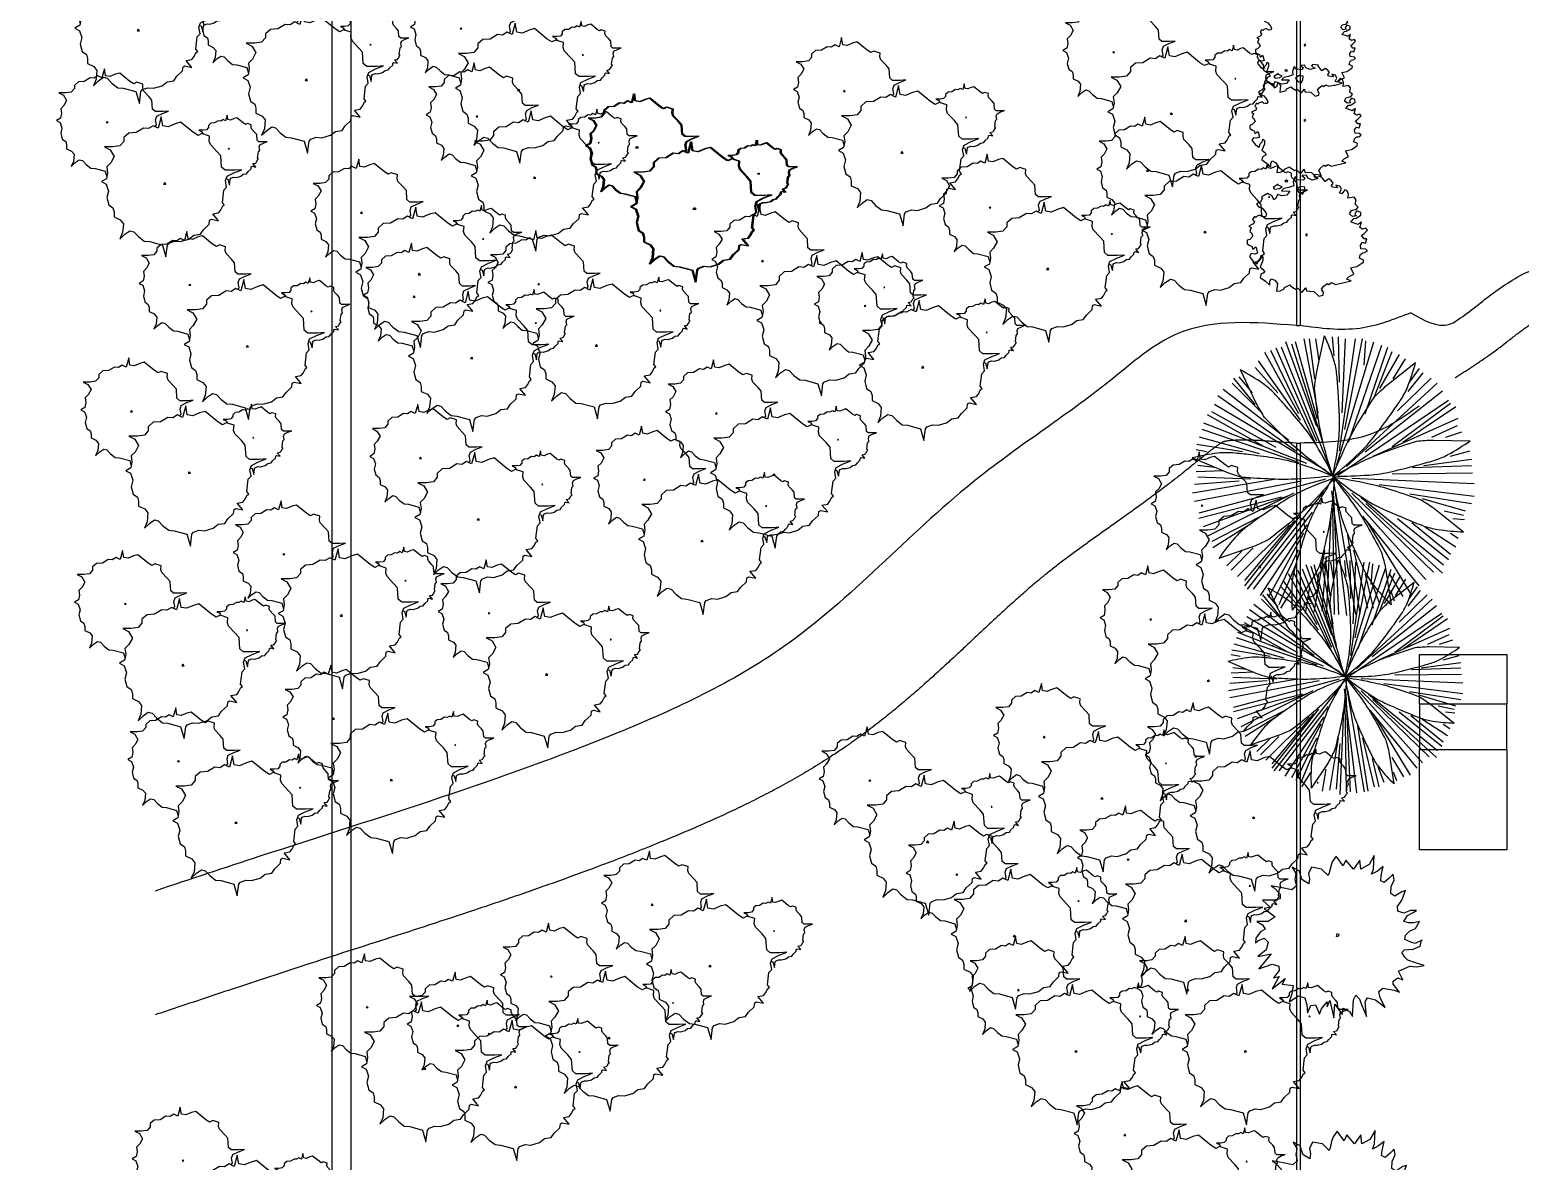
# Model space of a CAD drawing. Header units: millimetres. Extents: x -2023021 to 4454414, y -304659 to 993992.
# Drawn here: x 1977501 to 2040925, y 78064 to 126236 of the extents above; entities that cross this region are included whole.
import ezdxf

# ---------------------------------------------------------------- set-up
doc = ezdxf.new("R2010")
doc.units = ezdxf.units.MM
doc.header["$LTSCALE"] = 10
doc.header["$MEASUREMENT"] = 0
doc.layers.add('zelen', color=69, linetype='Continuous')

# ---------------------------------------------------------------- blocks, each defined once
blk = doc.blocks.new('K12-2')
at = {"linetype": 'Continuous'}
for p, q in [((2.7, 240.4), (-16, 239.4)), ((8.5, 228.4), (2.7, 240.4)), ((37.2, 242.9), (32.8, 236)), ((63.4, 239.9), (37.2, 242.9)), ((-110.2, 203.6), (-131.2, 190.2)), ((-131.2, 190.2), (-125.8, 183.5)), ((-125.8, 183.5), (-105.1, 186.5)), ((-111, 199.8), (-111, 199.8)), ((-95.4, 192.9), (-111, 199.8)), ((-105.1, 186.5), (-95.4, 192.9)), ((-88.1, 186.5), (-97.6, 176.8)), ((-67.3, 191.3), (-88.1, 186.5)), ((-75.8, 221.1), (-83.8, 215.1)), ((-83.8, 215.1), (-72.9, 214.1)), ((-72.9, 214.1), (-71.7, 220.1)), ((-47.9, 197.6), (-67.3, 191.3)), ((-44.2, 231.8), (-50.5, 213.2)), ((-50.5, 213.2), (-47.9, 197.6)), ((-39.4, 233.2), (-44.2, 231.8)), ((-36.4, 222.2), (-39.4, 233.2)), ((-7.3, 220.3), (-36.4, 222.2)), ((-21.4, 194.8), (-36.4, 183.8)), ((-36.4, 183.8), (-28.2, 170.2)), ((-3.9, 191.8), (-21.4, 194.8)), ((-16, 239.4), (-2.9, 229.8)), ((-2.9, 229.8), (-7.3, 220.3)), ((-5.4, 176.8), (-3.9, 191.8)), ((26.9, 221), (8.5, 228.4)), ((49, 227.3), (26.9, 221)), ((32.8, 236), (49, 227.3)), ((60, 238.5), (63.4, 239.9)), ((78.2, 215.1), (60, 238.5)), ((93.3, 225.4), (78.2, 215.1)), ((104.7, 218.1), (93.3, 225.4)), ((104.4, 199), (110.7, 207.7)), ((106.8, 191.8), (104.4, 199)), ((110.7, 207.7), (104.7, 218.1)), ((128.2, 190), (106.8, 191.8)), ((138, 196), (121.7, 200.8)), ((121.7, 200.8), (128.2, 190)), ((135.7, 169.7), (144, 183.5)), ((144, 183.5), (138, 196)), ((157.2, 181.4), (145.4, 165.6)), ((167.4, 177.8), (157.2, 181.4)), ((-191.6, 127.6), (-198.2, 123.6)), ((-198.2, 123.6), (-192.1, 115.1)), ((-182.4, 133.1), (-191.6, 127.6)), ((-175.4, 145), (-182.4, 133.1)), ((-167.8, 158.9), (-178.2, 152.9)), ((-178.2, 152.9), (-177.3, 149.7)), ((-177.3, 149.7), (-175.4, 145)), ((-160.5, 162.6), (-167.8, 158.9)), ((-153.5, 166), (-160.5, 162.6)), ((-147.4, 162.3), (-153.5, 166)), ((-136.5, 159.1), (-147.4, 162.3)), ((-127.8, 140.5), (-136.5, 159.1)), ((-119.9, 146.4), (-127.8, 140.5)), ((-113.7, 163.2), (-119.9, 146.4)), ((-96.1, 157.5), (-113.7, 163.2)), ((-97.6, 176.8), (-63.8, 176.4)), ((-76.3, 160), (-96.1, 157.5)), ((-63.8, 176.4), (-76.3, 160)), ((-28.2, 170.2), (-12.6, 163.9)), ((-12.6, 163.9), (-5.4, 176.8)), ((145.4, 165.6), (135.7, 169.7)), ((171.9, 163.7), (167.4, 177.8)), ((170.3, 147.4), (171.9, 163.7)), ((194.8, 151.5), (170.3, 147.4)), ((202.5, 141.9), (194.8, 151.5)), ((200.1, 122.9), (202.5, 141.9)), ((211.3, 112.1), (200.1, 122.9)), ((-206.4, 74.1), (-213.7, 61.9)), ((-213.7, 61.9), (-206.6, 54.3)), ((-200.8, 69.6), (-206.4, 74.1)), ((-195, 75.5), (-200.8, 69.6)), ((-186.7, 79.2), (-195, 75.5)), ((-192.1, 115.1), (-186.3, 111.9)), ((-181.6, 78.5), (-186.7, 79.2)), ((-186.3, 111.9), (-175.4, 106.9)), ((-176.1, 74.4), (-181.6, 78.5)), ((-169, 72.7), (-176.1, 74.4)), ((-175.4, 106.9), (-161.2, 90.2)), ((-162.2, 73), (-169, 72.7)), ((-157.4, 80.3), (-162.2, 73)), ((-161.2, 90.2), (-157.4, 80.3)), ((176.5, 84.7), (184.3, 97.8)), ((188.7, 74.2), (176.5, 84.7)), ((181.9, 50.9), (194.6, 65.4)), ((184.3, 97.8), (204.7, 103.2)), ((204.5, 76.7), (188.7, 74.2)), ((194.6, 65.4), (203.8, 66.6)), ((200.9, 89.6), (198.2, 82.4)), ((198.2, 82.4), (204.5, 76.7)), ((206.5, 96.9), (200.9, 89.6)), ((203.8, 66.6), (222.9, 79)), ((204.7, 103.2), (211.3, 112.1)), ((222, 90), (206.5, 96.9)), ((222.9, 79), (222, 90)), ((-220, 39.8), (-228.5, 34.3)), ((-228.5, 34.3), (-219.3, 29.9)), ((-219.3, 29.9), (-225.6, 12.9)), ((-225.6, 12.9), (-218.6, 7.6)), ((-210.1, 44.4), (-220, 39.8)), ((-218.6, 7.6), (-213, -5.8)), ((-206.6, 54.3), (-210.1, 44.4)), ((6.3, 3.5), (0, 0)), ((0, 0), (2, -5.3)), ((5.1, -2.8), (8, 1.4)), ((183.9, 51.6), (181.9, 50.9)), ((204, 44.2), (183.9, 51.6)), ((210.8, 41.9), (204, 44.2)), ((224.6, 50.9), (210.8, 41.9)), ((218.3, 29.3), (224.6, 50.9)), ((229, 22.6), (218.3, 29.3)), ((225.2, -3), (235.1, 5.3)), ((242.8, 27), (229, 22.6)), ((235.1, 5.3), (248.9, 19.4)), ((248.9, 19.4), (242.8, 27)), ((-236.1, -22.1), (-236.3, -35.7)), ((-236.3, -35.7), (-224.6, -42.8)), ((-225.4, -18.7), (-236.1, -22.1)), ((-213, -5.8), (-225.4, -18.7)), ((-224.6, -42.8), (-216.4, -45.4)), ((-216.4, -45.4), (-213.2, -58.2)), ((-213.2, -58.2), (-201.3, -48.3)), ((-201.3, -48.3), (-199.7, -51.6)), ((-199.7, -51.6), (-193.8, -74.2)), ((2, -5.3), (5.1, -2.8)), ((220.7, -41.4), (229, -30.1)), ((222.5, -56), (220.7, -41.4)), ((242.9, -58), (222.5, -56)), ((235.1, -15.6), (225.2, -3)), ((229, -30.1), (240.7, -33.2)), ((247, -15.6), (235.1, -15.6)), ((240.7, -33.2), (247, -15.6)), ((248.7, -64.5), (242.9, -58)), ((-220.3, -75.8), (-226.3, -87.3)), ((-226.3, -87.3), (-211, -107.5)), ((-204.7, -78.3), (-220.3, -75.8)), ((-211, -107.5), (-195.5, -117.2)), ((-193.8, -74.2), (-204.7, -78.3)), ((-195.5, -117.2), (-190.7, -102)), ((-190.7, -102), (-182.1, -94.6)), ((-172.2, -103.4), (-183.1, -130.3)), ((-182.1, -94.6), (-179.7, -82.4)), ((-179.7, -82.4), (-172.2, -88.4)), ((-172.2, -88.4), (-172.2, -103.4)), ((206.7, -128), (225.9, -114.4)), ((217.3, -94.4), (220, -81.1)), ((233.4, -101.5), (217.3, -94.4)), ((220, -81.1), (228.8, -72.8)), ((225.9, -114.4), (232.4, -110.3)), ((228.8, -72.8), (237.1, -71.8)), ((232.4, -110.3), (233.4, -101.5)), ((237.1, -71.8), (248.7, -64.5)), ((-183.1, -130.3), (-170.9, -139.7)), ((-181.2, -159.5), (-182.9, -172.4)), ((-182.9, -172.4), (-162.4, -187.2)), ((-164.2, -150.3), (-181.2, -159.5)), ((-170.9, -139.7), (-164.2, -150.3)), ((-144.7, -186.7), (-138.7, -177)), ((-138.7, -177), (-124.3, -183.3)), ((165.1, -178.2), (175.1, -167.4)), ((183.1, -184.9), (165.1, -178.2)), ((175.1, -167.4), (194.5, -158)), ((181.4, -133.6), (206.7, -128)), ((194.5, -158), (181.4, -133.6)), ((-162.4, -187.2), (-144.5, -203.3)), ((-144.5, -203.3), (-144.7, -186.7)), ((-124.3, -183.3), (-113.9, -196.4)), ((-113.9, -196.4), (-118.2, -227.7)), ((-118.2, -227.7), (-103.4, -225.6)), ((-103.4, -225.6), (-87.6, -219.7)), ((-87.6, -219.7), (-85, -212.5)), ((-85, -212.5), (-63.4, -202.2)), ((-63.4, -202.2), (-60, -206.3)), ((-60, -206.3), (-40.6, -219.2)), ((-40.6, -219.2), (-32.1, -215.5)), ((-32.1, -215.5), (-15, -233)), ((-15, -233), (0.7, -213.7)), ((0.7, -213.7), (3.4, -226.1)), ((3.4, -226.1), (32.3, -227.9)), ((32.3, -227.9), (53.2, -247.3)), ((64.3, -218.5), (72.9, -207.5)), ((72.2, -232.3), (64.3, -218.5)), ((70.2, -243.2), (72.2, -232.3)), ((72.9, -207.5), (86.9, -196)), ((86.9, -196), (93.8, -199.9)), ((93.8, -199.9), (104, -192)), ((104, -192), (119.8, -199.8)), ((119.8, -199.8), (143.5, -194.3)), ((143.5, -194.3), (149.6, -193.4)), ((149.6, -193.4), (183.1, -184.9)), ((53.2, -247.3), (70.2, -243.2))]:
    blk.add_line(p, q, dxfattribs=at)
blk = doc.blocks.new('*U16')
for points in [[(0, 1540.256), (-77.4954, 1428.4452), (-106.5784, 1341.501), (-135.636, 1217.295), (-155.0162, 1167.6126), (-280.9748, 1291.8186), (-474.7514, 1329.0804), (-532.892, 1204.8744), (-513.5118, 1105.5096), (-523.1892, 1006.1194), (-658.8506, 1093.089), (-707.2884, 1254.5568), (-842.9244, 1329.0804), (-775.1064, 1204.8744), (-794.4866, 1093.089), (-765.429, 968.8576), (-852.6272, 894.334), (-1036.701, 931.5958), (-1249.8832, 968.8576), (-1191.7426, 931.5958), (-1075.4614, 807.3898), (-1075.4614, 720.4456), (-1182.0398, 695.6044), (-1414.5768, 695.6044), (-1269.238, 558.9524), (-1385.5192, 534.1112), (-1172.3624, 372.6434), (-1307.9984, 285.6992), (-1521.1552, 285.6992), (-1414.5768, 223.5962), (-1366.139, 136.652), (-1453.3372, 86.9442), (-1540.5354, -37.2618), (-1550.2382, -124.206), (-1501.775, -86.9442), (-1385.5192, -37.2618), (-1307.9984, -111.7854), (-1346.7588, -260.8326), (-1501.775, -385.064), (-1249.8832, -335.3816), (-1482.3948, -621.0554), (-1230.503, -534.1112), (-1104.5444, -571.373), (-1094.8416, -658.3172), (-1201.42, -794.9692), (-1094.8416, -770.128), (-1230.503, -1006.1194), (-978.5858, -807.3898), (-1036.701, -919.1752), (-823.5442, -944.0164), (-852.6272, -1105.4842), (-901.065, -1254.5568), (-726.6686, -1142.746), (-600.71, -1180.0078), (-561.9496, -1316.6598), (-552.2722, -1465.707), (-484.4542, -1329.0804), (-397.2306, -1316.6598), (-319.7352, -1490.5482), (-280.9748, -1391.1834), (-174.3964, -1254.5568), (-174.3964, -1353.9216), (-125.9586, -1229.7156), (-48.4378, -1565.0718), (-29.0576, -1304.2392), (116.2812, -1502.9688), (135.6614, -1378.7628), (251.9172, -1440.8658), (310.0578, -1540.2306), (329.438, -1217.295), (377.8758, -1130.3254), (445.6938, -1204.8744), (494.157, -1341.501), (581.3552, -1540.2306), (552.2722, -1254.5568), (600.71, -1180.0078), (755.7516, -1217.295), (891.3876, -1329.0804), (939.8254, -1366.3422), (842.9498, -1180.0078), (813.8668, -1055.8018), (891.3876, -993.6988), (1114.2472, -1030.9606), (1211.1228, -1068.2224), (1094.867, -919.1752), (1094.867, -857.0722), (1182.0652, -794.9692), (1278.9408, -832.231), (1191.7426, -670.7378), (1414.6022, -571.373), (1540.5608, -583.7936), (1685.8996, -558.9524), (1521.1806, -509.27), (1375.8418, -459.5876), (1317.7012, -397.4846), (1259.5606, -310.515), (1308.0238, -260.8326), (1472.7174, -248.412), (1608.3788, -186.309), (1637.4364, -74.5236)], [(1647.1392, -74.5236), (1511.4778, -136.6266), (1433.9824, -111.7854), (1317.7012, -62.103), (1327.404, 24.8412), (1404.8994, 99.3648), (1521.1806, 149.0726), (1598.676, 285.6992), (1482.4202, 260.858), (1385.5192, 260.858), (1298.321, 285.6992), (1366.139, 397.4846), (1472.7174, 459.5876), (1540.5608, 496.8494), (1424.2796, 496.8494), (1298.321, 447.167), (1182.0652, 484.4288), (1172.3624, 571.3984), (1259.5606, 695.6044), (1327.404, 881.9134), (1259.5606, 857.0722), (1123.9246, 770.128), (1046.4038, 819.8104), (1056.1066, 956.437), (1114.2472, 1080.6684), (1094.867, 1192.4538), (1017.3462, 1117.9302), (920.4452, 1030.9606), (852.6272, 1068.2478), (862.33, 1167.6126), (901.0904, 1341.501), (794.512, 1254.5568), (678.2308, 1192.4538), (716.9912, 1291.8186), (726.6686, 1552.6766), (629.793, 1378.7628), (474.7768, 1291.8186), (455.3966, 1465.7324), (329.438, 1291.8186), (184.0992, 1465.7324), (135.6614, 1353.9216), (0, 1540.256)]]:
    blk.add_lwpolyline(points)
blk.add_lwpolyline([(9.7028, 49.6824), (0, 0), (48.4378, 12.4206), (58.1406, 37.2618)], close=True)
blk = doc.blocks.new('Clump of Trees or Bushes - plan')
for points in [[(-10.993, 56.487), (-9.228, 58.426), (-10.144, 63.512), (-8.923, 67.033), (-3.43, 69.772), (2.673, 72.119), (-2.82, 71.728), (-10.449, 71.728), (-13.195, 74.075), (-13.806, 83.073), (-16.857, 86.594), (-22.045, 92.071), (-22.961, 94.81), (-22.656, 98.722), (-28.759, 100.678), (-31.811, 99.113), (-35.472, 101.461), (-45.543, 109.676), (-49.815, 108.503), (-55.308, 106.155), (-59.58, 106.938), (-60.801, 113.98), (-63.242, 104.982), (-67.209, 106.938), (-70.872, 104.59), (-74.839, 104.982), (-80.637, 101.461), (-86.435, 101.069), (-90.402, 97.548), (-90.402, 94.419), (-93.454, 90.898), (-98.947, 90.115), (-105.66, 90.115), (-101.083, 87.768), (-98.031, 82.682), (-100.778, 77.596), (-103.829, 74.466), (-103.219, 69.772), (-104.134, 65.077), (-108.102, 62.73), (-104.439, 60.774), (-102.609, 55.297), (-103.829, 50.211), (-102.303, 44.342), (-98.947, 41.995), (-98.031, 38.865), (-98.031, 34.953), (-93.148, 32.606), (-90.707, 29.476), (-91.317, 22.434), (-93.454, 17.348), (-89.487, 21.26), (-85.519, 23.999), (-82.468, 23.216), (-78.806, 19.304), (-74.228, 15.783), (-69.956, 15.392), (-59.886, 12.653), (-58.254, 7.074)], [(59.448, 5.262), (60.936, 4.858), (62.652, -1.011), (63.415, 4.858), (64.178, 5.836), (66.848, 6.814), (69.709, 6.569), (73.905, 7.792), (76.385, 9.748), (79.627, 10.237), (81.153, 12.438), (84.014, 15.127), (84.205, 17.084), (85.158, 17.573), (88.591, 16.839), (85.73, 20.262), (88.591, 20.751), (89.545, 21.974), (90.689, 24.174), (91.452, 24.663), (90.499, 25.886), (91.261, 31.999), (92.596, 33.466), (92.024, 36.645), (92.787, 38.845), (96.22, 40.557), (100.035, 42.024), (96.602, 41.779), (91.834, 41.779), (90.117, 43.246), (89.736, 48.871), (87.828, 51.071), (84.586, 54.494), (84.014, 56.206), (84.205, 58.651), (80.39, 59.873), (78.483, 58.895), (76.194, 60.362), (69.9, 65.497), (67.23, 64.764), (63.797, 63.297), (61.126, 63.786), (60.364, 68.187), (58.838, 62.563), (56.358, 63.786), (54.07, 62.319), (51.59, 62.563), (47.966, 60.362), (44.343, 60.118), (41.863, 57.917), (41.863, 55.961), (39.956, 53.761), (36.523, 53.272), (32.327, 53.272), (35.187, 51.805), (36.641, 49.381)]]:
    blk.add_lwpolyline(points)
for points in [[(-4.577, 66.508), (-7.629, 55.261), (-12.588, 57.706), (-17.166, 54.772), (-22.125, 55.261), (-29.372, 50.86), (-36.62, 50.371), (-41.579, 45.969), (-41.579, 42.057), (-45.393, 37.656), (-52.259, 36.678), (-60.651, 36.678), (-54.93, 33.743), (-51.115, 27.386), (-54.548, 21.029), (-58.363, 17.116), (-57.6, 11.248), (-58.744, 5.38), (-63.703, 2.446), (-59.126, 0), (-56.837, -6.846), (-58.363, -13.203), (-56.455, -20.539), (-52.259, -23.473), (-51.115, -27.385), (-51.115, -32.275), (-45.012, -35.21), (-41.96, -39.122), (-42.723, -47.924), (-45.393, -54.282), (-40.434, -49.391), (-35.475, -45.968), (-31.661, -46.946), (-27.083, -51.837), (-21.362, -56.238), (-16.021, -56.727), (-3.433, -60.15), (0, -71.887), (1.526, -60.15), (3.052, -58.194), (8.392, -56.238), (14.114, -56.727), (22.506, -54.282), (27.465, -50.369), (33.949, -49.391), (37.001, -44.99), (42.723, -39.611), (43.104, -35.699), (45.012, -34.721), (51.878, -36.188), (46.156, -29.341), (51.878, -28.363), (53.785, -25.918), (56.074, -21.517), (57.6, -20.539), (55.692, -18.094), (57.218, -5.868), (59.888, -2.934), (58.744, 3.424), (60.27, 7.825), (67.136, 11.248), (74.765, 14.182), (67.899, 13.693), (58.363, 13.693), (54.93, 16.627), (54.167, 27.875), (50.352, 32.276), (43.867, 39.123), (42.723, 42.546), (43.104, 47.436), (35.475, 49.882), (31.661, 47.925), (27.083, 50.86), (14.495, 61.129), (9.155, 59.662), (2.289, 56.728), (-3.052, 57.706)], [(-58.055, 61.947), (-58.97, 60.774), (-57.139, 60.774)], [(62.08, 35.667), (61.508, 34.933), (62.652, 34.933)], [(-1.144, 1.468), (-2.289, 0), (0, 0)]]:
    blk.add_lwpolyline(points, close=True)
blk = doc.blocks.new('T12')
for p, q in [((-0.149, 0.431), (-0.409, 1.143)), ((-0.143, 0.493), (-0.328, 1.143)), ((-0.135, 0.546), (-0.253, 1.17)), ((-0.164, 0.831), (-0.209, 1.17)), ((-0.127, 0.983), (-0.157, 1.17)), ((-0.002, 1.026), (-0.016, 1.187)), ((0.021, 0.11), (0.332, 1.143)), ((0.044, 0.804), (0.036, 1.187)), ((0.044, 0.225), (0.177, 1.17)), ((0.066, 0.546), (0.095, 1.17)), ((0.088, 0.404), (0.236, 1.17)), ((0.251, 0.946), (0.266, 1.152)), ((-0.298, 0.537), (-0.587, 1.053)), ((-0.143, 0.252), (-0.535, 1.071)), ((-0.149, 0.306), (-0.491, 1.09)), ((-0.023, 0.047), (-0.446, 1.098)), ((-0.097, 0.297), (-0.357, 1.125)), ((0.118, 0.297), (0.399, 1.116)), ((0.259, 0.537), (0.452, 1.098)), ((0.332, 0.67), (0.488, 1.063)), ((0.384, 0.751), (0.548, 1.036)), ((-0.476, 0.715), (-0.668, 0.929)), ((-0.284, 0.483), (-0.639, 0.983)), ((0.496, 0.831), (0.6, 1)), ((0.622, 0.724), (0.748, 0.884)), ((0.629, 0.795), (0.718, 0.92)), ((-0.602, 0.537), (-0.861, 0.795)), ((-0.668, 0.617), (-0.847, 0.839)), ((-0.691, 0.715), (-0.802, 0.849)), ((0.102, 0.092), (0.867, 0.795)), ((0.533, 0.563), (0.815, 0.839)), ((-0.328, 0.225), (-0.981, 0.689)), ((-0.387, 0.314), (-0.936, 0.742)), ((0.029, 0.02), (0.963, 0.653)), ((0.259, 0.217), (0.911, 0.732)), ((-0.595, 0.261), (-1.07, 0.528)), ((-0.491, 0.252), (-1.033, 0.555)), ((-0.068, 0.056), (-1.01, 0.617)), ((0.488, 0.261), (0.978, 0.626)), ((0.577, 0.297), (1.023, 0.6)), ((-0.298, 0.127), (-1.114, 0.404)), ((-0.232, 0.119), (-1.099, 0.458)), ((0.326, 0.181), (1.045, 0.501)), ((0.822, 0.341), (1.037, 0.439)), ((0.941, 0.341), (1.075, 0.386)), ((-0.773, 0.217), (-1.159, 0.279)), ((-0.632, 0.199), (-1.136, 0.341)), ((-1.077, 0.217), (-1.166, 0.234)), ((0.755, 0.1), (1.156, 0.154)), ((0.978, 0.181), (1.141, 0.225)), ((-0.936, 0.056), (-1.166, 0.047)), ((-1.01, 0.083), (-1.151, 0.1)), ((-0.706, -0.015), (-1.151, 0.003)), ((0.488, 0.03), (1.164, 0.038)), ((0.659, 0.083), (1.156, 0.1)), ((-0.491, -0.015), (-1.195, -0.131)), ((-0.276, -0.032), (-1.18, -0.202)), ((-0.802, -0.032), (-1.18, -0.059)), ((-0.075, -0.015), (-1.143, -0.3)), ((-0.091, -0.122), (-0.736, -0.941)), ((-0.023, -0.112), (0.102, -1.164)), ((0.036, -0.042), (0.77, -0.861)), ((0.147, -0.007), (1.178, -0.05)), ((0.377, -0.059), (1.178, -0.157)), ((-0.446, -0.166), (-1.143, -0.345)), ((-0.394, -0.157), (-1.106, -0.415)), ((-0.342, -0.131), (-1.07, -0.495)), ((-0.008, -0.157), (0.036, -1.155)), ((0.006, -0.131), (0.177, -1.155)), ((0.147, -0.131), (0.837, -0.798)), ((0.222, -0.166), (0.919, -0.736)), ((0.266, -0.219), (0.911, -0.808)), ((0.637, -0.139), (1.156, -0.219)), ((0.741, -0.176), (1.104, -0.282)), ((-0.639, -0.336), (-1.033, -0.54)), ((-0.284, -0.318), (-0.757, -0.915)), ((-0.335, -0.363), (-0.757, -0.87)), ((-0.187, -0.291), (-0.684, -0.941)), ((-0.031, -0.326), (-0.068, -1.182)), ((-0.016, -0.256), (-0.002, -1.155)), ((0.236, -0.326), (0.711, -0.915)), ((0.274, -0.371), (0.644, -0.985)), ((0.533, -0.345), (0.963, -0.692)), ((0.926, -0.282), (1.089, -0.318)), ((1, -0.345), (1.097, -0.353)), ((-0.699, -0.388), (-1.025, -0.594)), ((-0.379, -0.398), (-0.817, -0.834)), ((-0.232, -0.398), (-0.624, -0.995)), ((-0.261, -0.47), (-0.558, -1.012)), ((0.11, -0.487), (0.214, -1.146)), ((0.652, -0.38), (0.978, -0.647)), ((0.763, -0.415), (1.023, -0.585)), ((0.978, -0.47), (1.045, -0.513)), ((-0.78, -0.62), (-0.906, -0.746)), ((-0.684, -0.594), (-0.869, -0.781)), ((-0.305, -0.612), (-0.513, -1.039)), ((-0.083, -0.612), (-0.172, -1.137)), ((0.162, -0.612), (0.28, -1.102)), ((-0.32, -0.719), (-0.469, -1.075)), ((-0.068, -0.665), (-0.105, -1.127)), ((0.259, -0.816), (0.326, -1.102)), ((0.459, -0.808), (0.577, -1.003)), ((-0.365, -0.958), (-0.454, -1.102)), ((-0.209, -0.923), (-0.246, -1.146)), ((0.318, -0.896), (0.377, -1.057)), ((0.473, -0.95), (0.504, -1.039))]:
    blk.add_line(p, q)
for points in [[(-0.014, 0.011, -0.018232), (-0.094, 0.29, -0.024654), (-0.135, 0.501, -0.00785), (-0.167, 0.754, -0.014321), (-0.149, 0.893), (-0.083, 1.195)], [(-0.014, 0.011, 0.025596), (0.035, 0.302, 0.037835), (0.044, 0.501, 0.00676), (0.033, 0.716, 0.00961), (0.021, 0.866, 0.051445), (-0.004, 0.99, 0.029602), (-0.083, 1.195)], [(-0.013, 0.012, 0.025596), (-0.151, 0.272, 0.037835), (-0.266, 0.435, 0.00676), (-0.406, 0.599, 0.00961), (-0.508, 0.71, 0.051445), (-0.603, 0.793, 0.029602), (-0.791, 0.907)], [(-0.013, 0.012, -0.018232), (-0.246, 0.184, -0.024654), (-0.408, 0.326, -0.00785), (-0.588, 0.506, -0.014321), (-0.659, 0.628), (-0.791, 0.907)], [(-0.014, 0.011, 0.025596), (0.209, 0.204, 0.037835), (0.342, 0.353, 0.00676), (0.47, 0.525, 0.00961), (0.556, 0.649, 0.051445), (0.616, 0.761, 0.029602), (0.685, 0.969)], [(-0.014, 0.011, -0.018232), (0.102, 0.277, -0.024654), (0.204, 0.466, -0.00785), (0.34, 0.682, -0.014321), (0.442, 0.778), (0.685, 0.969)], [(-0.005, 0.013, -0.018232), (0.254, 0.145, -0.024654), (0.452, 0.226, -0.00785), (0.694, 0.307, -0.014321), (0.835, 0.316), (1.144, 0.309)], [(-0.005, 0.013, 0.025596), (0.29, 0.021, 0.037835), (0.487, 0.051, 0.00676), (0.695, 0.103, 0.00961), (0.841, 0.144, 0.051445), (0.958, 0.193, 0.029602), (1.144, 0.309)], [(-0.021, 0.014, 0.025596), (-0.298, 0.116, 0.037835), (-0.492, 0.161, 0.00676), (-0.705, 0.191, 0.00961), (-0.855, 0.207, 0.051445), (-0.982, 0.205, 0.029602), (-1.198, 0.166)], [(-0.021, 0.014, -0.018232), (-0.31, -0.013, -0.024654), (-0.525, -0.014, -0.00785), (-0.78, 0.001, -0.014321), (-0.913, 0.044), (-1.198, 0.166)], [(0, 0.013, 0.025596), (-0.149, -0.241, 0.037835), (-0.228, -0.424, 0.00676), (-0.294, -0.628, 0.00961), (-0.336, -0.774, 0.051445), (-0.357, -0.899, 0.029602), (-0.356, -1.118)], [(0, 0.013, -0.018232), (-0.025, -0.276, -0.024654), (-0.061, -0.487, -0.00785), (-0.121, -0.736, -0.014321), (-0.187, -0.86), (-0.356, -1.118)], [(-0.014, 0.005, 0.025596), (0.045, -0.283, 0.037835), (0.11, -0.472, 0.00676), (0.198, -0.668, 0.00961), (0.264, -0.804, 0.051445), (0.332, -0.911, 0.029602), (0.48, -1.073)], [(-0.014, 0.005, -0.018232), (0.161, -0.226, -0.024654), (0.276, -0.407, -0.00785), (0.398, -0.632, -0.014321), (0.432, -0.768), (0.48, -1.073)], [(-0.003, 0.002, 0.025596), (0.236, -0.17, 0.037835), (0.411, -0.266, 0.00676), (0.609, -0.351, 0.00961), (0.749, -0.407, 0.051445), (0.872, -0.438, 0.029602), (1.09, -0.458)], [(-0.003, 0.002, -0.018232), (0.283, -0.05, -0.024654), (0.49, -0.106, -0.00785), (0.731, -0.188, -0.014321), (0.849, -0.266), (1.09, -0.458)], [(0, -0.005, 0.025596), (-0.273, -0.115, 0.037835), (-0.447, -0.212, 0.00676), (-0.625, -0.333, 0.00961), (-0.747, -0.423, 0.051445), (-0.839, -0.509, 0.029602), (-0.973, -0.683)], [(0, -0.005, -0.018232), (-0.196, -0.219, -0.024654), (-0.354, -0.364, -0.00785), (-0.553, -0.524, -0.014321), (-0.681, -0.582), (-0.973, -0.683)]]:
    blk.add_lwpolyline(points, format="xyb")

msp = doc.modelspace()

# ---------------------------------------------------------------- linework, layer by layer
at = {"transparency": 33554687}
for p, q in [((1990353, 154167), (1990353, 28816)), ((1991160, 154146), (1991153, 29816)), ((2031409, 141377), (2031409, 113641)), ((2031559, 141377), (2031559, 113641)), ((2031409, 113641), (2031559, 113641)), ((2031409, 108641), (2031409, 32786)), ((2031409, 108641), (2031559, 108641)), ((2031559, 108641), (2031559, 32786))]:
    msp.add_line(p, q, dxfattribs=at)
for points in [[(2036646, 99644), (2040360, 99644), (2040360, 97529), (2036646, 97529)], [(2040360, 97529), (2036646, 97529), (2036646, 95595), (2040360, 95595)], [(2036646, 95595), (2040360, 95595), (2040360, 91327), (2036646, 91327)]]:
    msp.add_lwpolyline(points, close=True, dxfattribs=at)
for points, knots in [([(2036277, 114188), (2037532, 113411), (2038457, 113966), (2039785, 115078), (2041718, 116327), (2044158, 116647), (2046761, 117484), (2049303, 118420), (2052184, 118084), (2054999, 118535), (2057728, 118027), (2060251, 116857), (2062982, 117075), (2066055, 117313), (2069178, 116819), (2071753, 117681), (2075270, 117028), (2074022, 120209), (2073801, 122768), (2073684, 125968), (2073870, 129883), (2074801, 133805), (2075266, 137715), (2076453, 139957), (2076197, 141240), (2076255, 141377), (2076255, 141377)], [6339.133675, 6339.133675, 6339.133675, 6339.133675, 7693.427577, 9568.774738, 11541.086033, 14490.157811, 16794.955878, 19790.539321, 22448.040326, 25344.249363, 28280.452742, 30628.372689, 33559.700878, 36258.830159, 40000.422593, 42533.779505, 45039.047398, 47503.317697, 49714.512433, 53492.976135, 56803.374956, 61518.525528, 65548.978082, 68497.749288, 69007.82427, 69007.82427, 69007.82427, 69007.82427, 69007.82427]), ([(2038151, 111415), (2038159, 111420), (2038166, 111425), (2038220, 111463), (2038267, 111495), (2038366, 111561), (2038417, 111594), (2038523, 111663), (2038577, 111698), (2038689, 111771), (2038747, 111808), (2038866, 111884), (2038926, 111923), (2039051, 112003), (2039114, 112045), (2039244, 112131), (2039310, 112175), (2039391, 112230), (2039405, 112240), (2039422, 112252), (2039426, 112254), (2039432, 112259), (2039436, 112261), (2039446, 112269), (2039453, 112273), (2039474, 112288), (2039488, 112297), (2039529, 112326), (2039556, 112345), (2039636, 112403), (2039689, 112441), (2039818, 112536), (2039893, 112592), (2040040, 112703), (2040112, 112758), (2040252, 112866), (2040320, 112920), (2040455, 113024), (2040520, 113075), (2040649, 113174), (2040712, 113223), (2040836, 113317), (2040897, 113363), (2040963, 113413), (2040970, 113418), (2040984, 113428), (2040991, 113433), (2041012, 113448), (2041026, 113458), (2041067, 113489), (2041095, 113508), (2041177, 113567), (2041231, 113605), (2041338, 113679), (2041391, 113715), (2041497, 113784), (2041549, 113817), (2041652, 113881), (2041703, 113911), (2041804, 113970), (2041854, 113998), (2041952, 114050), (2042000, 114075), (2042096, 114122), (2042143, 114144), (2042203, 114170), (2042218, 114177), (2042237, 114185), (2042243, 114187), (2042252, 114191), (2042255, 114193), (2042262, 114195), (2042265, 114197), (2042275, 114201), (2042282, 114204), (2042303, 114212), (2042317, 114218), (2042359, 114234), (2042388, 114245), (2042464, 114273), (2042513, 114290), (2042615, 114323), (2042667, 114339), (2042775, 114371), (2042831, 114387), (2042946, 114418), (2043005, 114433), (2043126, 114463), (2043189, 114478), (2043317, 114507), (2043382, 114521), (2043516, 114550), (2043585, 114565), (2043725, 114594), (2043796, 114609), (2043942, 114639), (2044016, 114654), (2044167, 114685), (2044244, 114701), (2044400, 114734), (2044479, 114751), (2044586, 114775), (2044612, 114781), (2044690, 114798), (2044743, 114810), (2044836, 114832), (2044876, 114842), (2044956, 114861), (2044996, 114871), (2045115, 114901), (2045194, 114921), (2045433, 114984), (2045591, 115028), (2045904, 115119), (2046059, 115166), (2046364, 115262), (2046515, 115310), (2046814, 115408), (2046961, 115458), (2047124, 115514), (2047141, 115519), (2047168, 115529), (2047179, 115532), (2047198, 115539), (2047207, 115542), (2047224, 115548), (2047233, 115551), (2047259, 115560), (2047276, 115565), (2047328, 115583), (2047362, 115595), (2047464, 115630), (2047532, 115653), (2047692, 115709), (2047784, 115740), (2047965, 115801), (2048054, 115831), (2048229, 115888), (2048315, 115915), (2048484, 115967), (2048566, 115992), (2048728, 116037), (2048807, 116059), (2048962, 116098), (2049038, 116116), (2049186, 116149), (2049258, 116163), (2049387, 116186), (2049444, 116196), (2049512, 116205), (2049525, 116207), (2049562, 116212), (2049586, 116215), (2049618, 116219), (2049625, 116219), (2049636, 116221), (2049640, 116221), (2049647, 116222), (2049650, 116222), (2049656, 116223), (2049659, 116223), (2049668, 116224), (2049675, 116224), (2049693, 116226), (2049706, 116227), (2049744, 116231), (2049769, 116233), (2049846, 116238), (2049898, 116241), (2050006, 116245), (2050062, 116247), (2050176, 116249), (2050236, 116249), (2050357, 116249), (2050419, 116248), (2050548, 116245), (2050613, 116244), (2050748, 116240), (2050817, 116238), (2050958, 116233), (2051031, 116230), (2051178, 116225), (2051253, 116223), (2051407, 116218), (2051486, 116216), (2051646, 116212), (2051727, 116211), (2051894, 116210), (2051978, 116209), (2052083, 116210), (2052101, 116211), (2052125, 116211), (2052130, 116211), (2052141, 116211), (2052147, 116211), (2052163, 116212), (2052174, 116212), (2052207, 116212), (2052228, 116213), (2052293, 116215), (2052336, 116216), (2052465, 116220), (2052549, 116224), (2052715, 116232), (2052796, 116237), (2052957, 116247), (2053036, 116253), (2053192, 116264), (2053269, 116270), (2053420, 116282), (2053494, 116288), (2053641, 116300), (2053713, 116306), (2053854, 116317), (2053923, 116322), (2054060, 116333), (2054127, 116337), (2054258, 116346), (2054323, 116350), (2054450, 116357), (2054512, 116359), (2054633, 116364), (2054693, 116366), (2054810, 116368), (2054867, 116368), (2054934, 116368), (2054944, 116367), (2054960, 116367), (2054966, 116367), (2054978, 116367), (2054984, 116367), (2055003, 116367), (2055015, 116366), (2055051, 116366), (2055076, 116365), (2055149, 116362), (2055198, 116360), (2055346, 116352), (2055445, 116344), (2055643, 116325), (2055743, 116313), (2055980, 116279), (2056118, 116255), (2056394, 116200), (2056532, 116168), (2056809, 116097), (2056946, 116058), (2057106, 116008), (2057129, 116001), (2057163, 115990), (2057175, 115986), (2057196, 115980), (2057204, 115977), (2057221, 115971), (2057228, 115969), (2057243, 115964), (2057250, 115962), (2057264, 115957), (2057270, 115955), (2057291, 115948), (2057305, 115943), (2057347, 115928), (2057376, 115918), (2057463, 115887), (2057523, 115866), (2057647, 115820), (2057710, 115797), (2057840, 115748), (2057907, 115723), (2058044, 115672), (2058114, 115645), (2058258, 115592), (2058331, 115565), (2058482, 115511), (2058560, 115484), (2058719, 115429), (2058800, 115402), (2058968, 115349), (2059053, 115323), (2059229, 115273), (2059319, 115249), (2059504, 115203), (2059598, 115181), (2059701, 115159), (2059706, 115158), (2059718, 115156), (2059723, 115155), (2059740, 115151), (2059751, 115149), (2059785, 115142), (2059808, 115138), (2059875, 115125), (2059920, 115117), (2060065, 115093), (2060165, 115078), (2060363, 115053), (2060461, 115042), (2060655, 115025), (2060752, 115018), (2060942, 115006), (2061036, 115002), (2061223, 114997), (2061315, 114995), (2061497, 114995), (2061587, 114995), (2061766, 114999), (2061854, 115001), (2062027, 115007), (2062113, 115011), (2062283, 115020), (2062366, 115025), (2062532, 115035), (2062613, 115041), (2062774, 115052), (2062853, 115058), (2063009, 115070), (2063086, 115076), (2063186, 115084), (2063210, 115086), (2063258, 115089), (2063281, 115091), (2063353, 115097), (2063400, 115101), (2063542, 115112), (2063635, 115119), (2063862, 115135), (2063994, 115145), (2064256, 115162), (2064385, 115169), (2064640, 115182), (2064765, 115188), (2065015, 115196), (2065138, 115198), (2065382, 115200), (2065503, 115200), (2065635, 115197), (2065648, 115197), (2065667, 115197), (2065674, 115197), (2065686, 115196), (2065691, 115196), (2065702, 115196), (2065708, 115196), (2065724, 115195), (2065735, 115195), (2065768, 115194), (2065790, 115193), (2065857, 115191), (2065903, 115189), (2066038, 115183), (2066129, 115178), (2066315, 115168), (2066409, 115162), (2066602, 115149), (2066700, 115142), (2066900, 115128), (2067001, 115120), (2067207, 115106), (2067311, 115099), (2067523, 115085), (2067630, 115079), (2067848, 115067), (2067958, 115062), (2068181, 115054), (2068294, 115051), (2068524, 115048), (2068640, 115048), (2068874, 115051), (2068993, 115055), (2069214, 115065), (2069315, 115071), (2069440, 115081), (2069463, 115083), (2069530, 115089), (2069576, 115094), (2069644, 115101), (2069666, 115103), (2069694, 115106), (2069699, 115107), (2069715, 115109), (2069726, 115110), (2069747, 115112), (2069757, 115114), (2069788, 115117), (2069809, 115120), (2069870, 115128), (2069911, 115134), (2070015, 115149), (2070078, 115158), (2070200, 115179), (2070260, 115189), (2070377, 115210), (2070433, 115220), (2070544, 115241), (2070598, 115251), (2070703, 115271), (2070755, 115281), (2070855, 115301), (2070904, 115310), (2070999, 115328), (2071046, 115337), (2071137, 115354), (2071182, 115361), (2071270, 115376), (2071313, 115383), (2071398, 115396), (2071440, 115402), (2071523, 115413), (2071564, 115418), (2071645, 115427), (2071685, 115431), (2071765, 115437), (2071805, 115440), (2071885, 115445), (2071926, 115446), (2071974, 115448), (2071983, 115448), (2071997, 115448), (2072002, 115448), (2072011, 115448), (2072013, 115448), (2072019, 115448), (2072021, 115448), (2072030, 115448), (2072035, 115448), (2072052, 115449), (2072063, 115449), (2072099, 115449), (2072123, 115448), (2072174, 115448), (2072200, 115447), (2072255, 115446), (2072283, 115445), (2072341, 115443), (2072370, 115442), (2072431, 115440), (2072462, 115438), (2072536, 115435), (2072580, 115433), (2072669, 115429), (2072714, 115427), (2072807, 115423), (2072855, 115420), (2072952, 115416), (2073001, 115415), (2073102, 115411), (2073153, 115410), (2073258, 115408), (2073311, 115407), (2073410, 115406), (2073454, 115406), (2073544, 115407), (2073590, 115408), (2073684, 115411), (2073732, 115413), (2073829, 115419), (2073879, 115422), (2073970, 115430), (2074012, 115434), (2074097, 115443), (2074140, 115449), (2074229, 115462), (2074274, 115469), (2074366, 115485), (2074414, 115494), (2074502, 115514), (2074542, 115523), (2074625, 115545), (2074667, 115556), (2074753, 115582), (2074797, 115596), (2074886, 115628), (2074932, 115645), (2074981, 115665), (2074984, 115666), (2074987, 115667)], [6153.8418, 6153.8418, 6153.8418, 6153.8418, 6188.883651, 6188.883651, 6396.325449, 6396.325449, 6603.767247, 6603.767247, 6811.209045, 6811.209045, 7018.650844, 7018.650844, 7226.092642, 7226.092642, 7433.53444, 7433.53444, 7640.976238, 7640.976238, 7683.209836, 7683.209836, 7693.829662, 7693.829662, 7704.449488, 7704.449488, 7725.689141, 7725.689141, 7768.168447, 7768.168447, 7853.127058, 7853.127058, 8023.044281, 8023.044281, 8276.255104, 8276.255104, 8529.465926, 8529.465926, 8782.676748, 8782.676748, 9035.88757, 9035.88757, 9289.098392, 9289.098392, 9542.309214, 9542.309214, 9571.803242, 9571.803242, 9601.29727, 9601.29727, 9660.285326, 9660.285326, 9778.261437, 9778.261437, 10014.213659, 10014.213659, 10250.165881, 10250.165881, 10486.118104, 10486.118104, 10722.070326, 10722.070326, 10958.022548, 10958.022548, 11193.97477, 11193.97477, 11429.926993, 11429.926993, 11503.32912, 11503.32912, 11531.628635, 11531.628635, 11549.041742, 11549.041742, 11566.45485, 11566.45485, 11601.281065, 11601.281065, 11670.933495, 11670.933495, 11810.238356, 11810.238356, 12034.280401, 12034.280401, 12258.322445, 12258.322445, 12482.364489, 12482.364489, 12706.406534, 12706.406534, 12930.448578, 12930.448578, 13154.490622, 13154.490622, 13378.532667, 13378.532667, 13602.574711, 13602.574711, 13826.616756, 13826.616756, 14050.6588, 14050.6588, 14274.700844, 14274.700844, 14346.421904, 14346.421904, 14489.864025, 14489.864025, 14598.504628, 14598.504628, 14707.14523, 14707.14523, 14924.426436, 14924.426436, 15370.019548, 15370.019548, 15815.61266, 15815.61266, 16261.205772, 16261.205772, 16706.798883, 16706.798883, 16757.320271, 16757.320271, 16789.529837, 16789.529837, 16816.161977, 16816.161977, 16842.794117, 16842.794117, 16896.058397, 16896.058397, 17002.586956, 17002.586956, 17215.644076, 17215.644076, 17516.150113, 17516.150113, 17816.65615, 17816.65615, 18117.162188, 18117.162188, 18417.668225, 18417.668225, 18718.174262, 18718.174262, 19018.680299, 19018.680299, 19319.186336, 19319.186336, 19566.822404, 19566.822404, 19622.432101, 19622.432101, 19733.651494, 19733.651494, 19766.286129, 19766.286129, 19784.366855, 19784.366855, 19798.479299, 19798.479299, 19812.591742, 19812.591742, 19840.81663, 19840.81663, 19897.266405, 19897.266405, 20010.165954, 20010.165954, 20227.134271, 20227.134271, 20444.102587, 20444.102587, 20661.070904, 20661.070904, 20878.039221, 20878.039221, 21095.007537, 21095.007537, 21311.975854, 21311.975854, 21528.94417, 21528.94417, 21745.912487, 21745.912487, 21962.880804, 21962.880804, 22179.84912, 22179.84912, 22396.817437, 22396.817437, 22442.369771, 22442.369771, 22456.06568, 22456.06568, 22469.761589, 22469.761589, 22497.153407, 22497.153407, 22551.937042, 22551.937042, 22661.504313, 22661.504313, 22880.638854, 22880.638854, 23099.773396, 23099.773396, 23318.907937, 23318.907937, 23538.042479, 23538.042479, 23757.17702, 23757.17702, 23976.311562, 23976.311562, 24195.446103, 24195.446103, 24414.580645, 24414.580645, 24633.715186, 24633.715186, 24852.849728, 24852.849728, 25071.984269, 25071.984269, 25291.118811, 25291.118811, 25330.757009, 25330.757009, 25354.783179, 25354.783179, 25378.809348, 25378.809348, 25426.861687, 25426.861687, 25522.966364, 25522.966364, 25715.175718, 25715.175718, 26099.594426, 26099.594426, 26484.013134, 26484.013134, 27013.294715, 27013.294715, 27542.576296, 27542.576296, 28071.857877, 28071.857877, 28158.737501, 28158.737501, 28204.188765, 28204.188765, 28237.86122, 28237.86122, 28267.683455, 28267.683455, 28294.190546, 28294.190546, 28320.697636, 28320.697636, 28373.711817, 28373.711817, 28479.740179, 28479.740179, 28694.078005, 28694.078005, 28908.415831, 28908.415831, 29122.753657, 29122.753657, 29337.091483, 29337.091483, 29551.429308, 29551.429308, 29765.767134, 29765.767134, 29980.10496, 29980.10496, 30194.442786, 30194.442786, 30408.780612, 30408.780612, 30623.118438, 30623.118438, 30635.564783, 30635.564783, 30648.011128, 30648.011128, 30672.903818, 30672.903818, 30722.689198, 30722.689198, 30822.259958, 30822.259958, 31047.523479, 31047.523479, 31272.787, 31272.787, 31498.05052, 31498.05052, 31723.314041, 31723.314041, 31948.577562, 31948.577562, 32173.841083, 32173.841083, 32399.104604, 32399.104604, 32624.368125, 32624.368125, 32849.631646, 32849.631646, 33074.895167, 33074.895167, 33300.158688, 33300.158688, 33525.422209, 33525.422209, 33597.168501, 33597.168501, 33668.914794, 33668.914794, 33812.40738, 33812.40738, 34099.392551, 34099.392551, 34516.509442, 34516.509442, 34933.626334, 34933.626334, 35350.743226, 35350.743226, 35767.860118, 35767.860118, 36184.97701, 36184.97701, 36228.504922, 36228.504922, 36251.590355, 36251.590355, 36270.596427, 36270.596427, 36289.6025, 36289.6025, 36327.614644, 36327.614644, 36403.638934, 36403.638934, 36555.687512, 36555.687512, 36852.451371, 36852.451371, 37149.21523, 37149.21523, 37445.979089, 37445.979089, 37742.742948, 37742.742948, 38039.506807, 38039.506807, 38336.270666, 38336.270666, 38633.034525, 38633.034525, 38929.798384, 38929.798384, 39226.562243, 39226.562243, 39523.326102, 39523.326102, 39770.663053, 39770.663053, 39825.114415, 39825.114415, 39934.01714, 39934.01714, 39987.518552, 39987.518552, 40000.047106, 40000.047106, 40025.104214, 40025.104214, 40050.161323, 40050.161323, 40100.275539, 40100.275539, 40200.503973, 40200.503973, 40362.887308, 40362.887308, 40525.270644, 40525.270644, 40687.65398, 40687.65398, 40850.037316, 40850.037316, 41012.420652, 41012.420652, 41174.803987, 41174.803987, 41337.187323, 41337.187323, 41499.570659, 41499.570659, 41661.953995, 41661.953995, 41824.337331, 41824.337331, 41986.720666, 41986.720666, 42149.104002, 42149.104002, 42311.487338, 42311.487338, 42473.870674, 42473.870674, 42506.666231, 42506.666231, 42529.305746, 42529.305746, 42539.928666, 42539.928666, 42550.551586, 42550.551586, 42571.797425, 42571.797425, 42614.289104, 42614.289104, 42699.272462, 42699.272462, 42784.25582, 42784.25582, 42869.239178, 42869.239178, 42954.222535, 42954.222535, 43039.205893, 43039.205893, 43152.016735, 43152.016735, 43264.827577, 43264.827577, 43377.638419, 43377.638419, 43490.449261, 43490.449261, 43603.260103, 43603.260103, 43716.070945, 43716.070945, 43806.771318, 43806.771318, 43897.471691, 43897.471691, 43988.172063, 43988.172063, 44078.872436, 44078.872436, 44151.871694, 44151.871694, 44224.870953, 44224.870953, 44297.870211, 44297.870211, 44370.86947, 44370.86947, 44430.570798, 44430.570798, 44490.272126, 44490.272126, 44549.973454, 44549.973454, 44609.674782, 44609.674782, 44613.58869, 44613.58869, 44613.58869, 44613.58869]), ([(2031409, 113641), (2029636, 113788), (2026636, 114037), (2022519, 110357), (2016514, 106623), (2010675, 99955), (2000053, 95025), (1990892, 92257), (1984317, 90064), (1982832, 89567)], [0, 0, 0, 0, 5058.501791, 8557.369829, 15881.718845, 26503.86908, 34486.732742, 50579.814726, 55280.085156, 55280.085156, 55280.085156, 55280.085156]), ([(2028304, 108695), (2028301, 108693), (2028296, 108691), (2028281, 108684), (2028272, 108679), (2028249, 108666), (2028235, 108658), (2028204, 108639), (2028186, 108628), (2028147, 108604), (2028125, 108590), (2028079, 108559), (2028053, 108541), (2027999, 108504), (2027971, 108484), (2027910, 108440), (2027878, 108416), (2027811, 108366), (2027775, 108339), (2027702, 108283), (2027663, 108253), (2027584, 108191), (2027542, 108158), (2027457, 108090), (2027413, 108054), (2027321, 107981), (2027274, 107942), (2027177, 107863), (2027127, 107822), (2027023, 107738), (2026970, 107695), (2026861, 107606), (2026805, 107561), (2026735, 107504), (2026722, 107494), (2026683, 107462), (2026657, 107441), (2026626, 107416), (2026621, 107413), (2026612, 107405), (2026608, 107402), (2026599, 107395), (2026595, 107392), (2026582, 107382), (2026574, 107375), (2026548, 107354), (2026531, 107341), (2026480, 107300), (2026446, 107273), (2026343, 107192), (2026275, 107139), (2026072, 106980), (2025937, 106876), (2025612, 106629), (2025423, 106487), (2025049, 106210), (2024864, 106074), (2024498, 105809), (2024317, 105679), (2023960, 105424), (2023784, 105299), (2023437, 105052), (2023266, 104931), (2022930, 104692), (2022765, 104574), (2022440, 104341), (2022281, 104226), (2021968, 103998), (2021815, 103885), (2021515, 103661), (2021369, 103550), (2021082, 103328), (2020942, 103218), (2020794, 103100), (2020784, 103091), (2020765, 103076), (2020757, 103070), (2020743, 103059), (2020738, 103055), (2020728, 103046), (2020722, 103042), (2020707, 103029), (2020696, 103021), (2020665, 102995), (2020644, 102978), (2020581, 102927), (2020539, 102892), (2020413, 102788), (2020328, 102717), (2020095, 102520), (2019947, 102392), (2019646, 102128), (2019495, 101994), (2019189, 101718), (2019034, 101578), (2018722, 101291), (2018565, 101145), (2018246, 100848), (2018085, 100697), (2017758, 100392), (2017593, 100237), (2017259, 99923), (2017089, 99765), (2016746, 99445), (2016572, 99284), (2016218, 98959), (2016038, 98796), (2015673, 98467), (2015488, 98302), (2015111, 97972), (2014919, 97806), (2014528, 97475), (2014329, 97310), (2013923, 96980), (2013716, 96815), (2013293, 96489), (2013078, 96326), (2012810, 96130), (2012762, 96095), (2012686, 96040), (2012658, 96020), (2012605, 95982), (2012580, 95964), (2012528, 95927), (2012501, 95909), (2012455, 95876), (2012435, 95862), (2012395, 95834), (2012375, 95820), (2012316, 95778), (2012276, 95751), (2012156, 95668), (2012076, 95613), (2011836, 95451), (2011675, 95346), (2011257, 95076), (2010999, 94915), (2010481, 94603), (2010222, 94452), (2009703, 94158), (2009443, 94016), (2008924, 93739), (2008664, 93604), (2008145, 93342), (2007886, 93215), (2007368, 92967), (2007110, 92846), (2006595, 92611), (2006338, 92496), (2005827, 92271), (2005572, 92162), (2005065, 91947), (2004813, 91842), (2004528, 91724), (2004494, 91711), (2004438, 91688), (2004416, 91678), (2004371, 91660), (2004349, 91651), (2004281, 91623), (2004236, 91605), (2004102, 91550), (2004012, 91514), (2003743, 91406), (2003563, 91334), (2003025, 91121), (2002666, 90982), (2001672, 90602), (2001038, 90366), (1999772, 89907), (1999140, 89683), (1997879, 89246), (1997250, 89032), (1995996, 88612), (1995371, 88406), (1994126, 87998), (1993505, 87797), (1992269, 87399), (1991653, 87201), (1990427, 86806), (1989817, 86609), (1989095, 86374), (1988980, 86337), (1988836, 86290), (1988808, 86281), (1988750, 86262), (1988722, 86253), (1988636, 86225), (1988579, 86206), (1988408, 86150), (1988294, 86113), (1987951, 86000), (1987722, 85925), (1987036, 85698), (1986578, 85546), (1985240, 85101), (1984358, 84805), (1983260, 84437), (1983046, 84365), (1982832, 84293)], [5278.901827, 5278.901827, 5278.901827, 5278.901827, 5474.519003, 5474.519003, 5670.136179, 5670.136179, 5865.753355, 5865.753355, 6061.370532, 6061.370532, 6256.987708, 6256.987708, 6452.604884, 6452.604884, 6648.22206, 6648.22206, 6843.839236, 6843.839236, 7039.456412, 7039.456412, 7235.073588, 7235.073588, 7430.690765, 7430.690765, 7626.307941, 7626.307941, 7821.925117, 7821.925117, 8017.542293, 8017.542293, 8213.159469, 8213.159469, 8408.776645, 8408.776645, 8452.239265, 8452.239265, 8539.164504, 8539.164504, 8554.244728, 8554.244728, 8568.184748, 8568.184748, 8582.124768, 8582.124768, 8610.004808, 8610.004808, 8665.764888, 8665.764888, 8777.285047, 8777.285047, 9000.325367, 9000.325367, 9446.406006, 9446.406006, 10080.286921, 10080.286921, 10714.167837, 10714.167837, 11348.048753, 11348.048753, 11981.929668, 11981.929668, 12615.810584, 12615.810584, 13249.691499, 13249.691499, 13883.572415, 13883.572415, 14517.45333, 14517.45333, 15151.334246, 15151.334246, 15785.215162, 15785.215162, 15834.459682, 15834.459682, 15872.613456, 15872.613456, 15896.947643, 15896.947643, 15921.281829, 15921.281829, 15969.950202, 15969.950202, 16067.286948, 16067.286948, 16261.960439, 16261.960439, 16651.307422, 16651.307422, 17327.180434, 17327.180434, 18003.053447, 18003.053447, 18678.926459, 18678.926459, 19354.799472, 19354.799472, 20030.672484, 20030.672484, 20706.545497, 20706.545497, 21382.41851, 21382.41851, 22058.291522, 22058.291522, 22734.164535, 22734.164535, 23410.037547, 23410.037547, 24085.91056, 24085.91056, 24761.783572, 24761.783572, 25437.656585, 25437.656585, 26113.529597, 26113.529597, 26260.768891, 26260.768891, 26345.693049, 26345.693049, 26421.58116, 26421.58116, 26501.400451, 26501.400451, 26561.074588, 26561.074588, 26620.748725, 26620.748725, 26740.096999, 26740.096999, 26978.793548, 26978.793548, 27456.186646, 27456.186646, 28218.729185, 28218.729185, 28981.271724, 28981.271724, 29743.814263, 29743.814263, 30506.356803, 30506.356803, 31268.899342, 31268.899342, 32031.441881, 32031.441881, 32793.98442, 32793.98442, 33556.52696, 33556.52696, 34319.069499, 34319.069499, 34421.379748, 34421.379748, 34489.781704, 34489.781704, 34558.183659, 34558.183659, 34694.98757, 34694.98757, 34968.595391, 34968.595391, 35515.811034, 35515.811034, 36610.24232, 36610.24232, 38550.065371, 38550.065371, 40489.888423, 40489.888423, 42429.711474, 42429.711474, 44369.534526, 44369.534526, 46309.357577, 46309.357577, 48249.180629, 48249.180629, 50189.00368, 50189.00368, 50556.953583, 50556.953583, 50648.282852, 50648.282852, 50739.61212, 50739.61212, 50922.270657, 50922.270657, 51287.58773, 51287.58773, 52018.221877, 52018.221877, 53479.49017, 53479.49017, 56279.182257, 56279.182257, 56956.566849, 56956.566849, 56956.566849, 56956.566849]), ([(2031409, 108641), (2030898, 108666), (2030803, 108674), (2030616, 108689), (2030525, 108697), (2030348, 108711), (2030261, 108717), (2030092, 108729), (2030010, 108735), (2029852, 108744), (2029775, 108749), (2029626, 108756), (2029554, 108759), (2029415, 108764), (2029348, 108766), (2029221, 108768), (2029160, 108769), (2029044, 108769), (2028989, 108768), (2028885, 108765), (2028836, 108763), (2028744, 108758), (2028701, 108755), (2028623, 108749), (2028586, 108745), (2028526, 108738), (2028502, 108735), (2028456, 108728), (2028436, 108725), (2028400, 108718), (2028384, 108715), (2028357, 108709), (2028345, 108706), (2028326, 108702), (2028319, 108700), (2028309, 108697), (2028306, 108695), (2028304, 108695)], [0, 0, 0, 0, 278.40633, 278.40633, 556.812661, 556.812661, 835.218991, 835.218991, 1113.625321, 1113.625321, 1392.031652, 1392.031652, 1670.437982, 1670.437982, 1948.844312, 1948.844312, 2227.250643, 2227.250643, 2505.656973, 2505.656973, 2784.063303, 2784.063303, 3062.469634, 3062.469634, 3340.875964, 3340.875964, 3571.966431, 3571.966431, 3803.056897, 3803.056897, 4034.147363, 4034.147363, 4265.23783, 4265.23783, 4496.328296, 4496.328296, 4695.190477, 4695.190477, 4695.190477, 4695.190477])]:
    msp.add_open_spline(points, degree=3, knots=knots, dxfattribs=at)
for points in [[(2036277, 114188), (2034100, 113524), (2031559, 113641)], [(2036626, 110209), (2034532, 109007), (2031559, 108641)]]:
    msp.add_spline(points, degree=3, dxfattribs=at)

# ---------------------------------------------------------------- block references
for p, xscale, yscale, zscale in [((2033016, 107174), 5048.356903440827, 5048.356903440827, 5048.356903440827), ((2033534, 98645), 4206.960210228483, 4206.960210228483, 4206.960210228483)]:
    msp.add_blockref('T12', p, dxfattribs=dict(at, xscale=xscale, yscale=yscale, zscale=zscale))
at = {"layer": 'zelen', "transparency": 33554687}
for name, p, xscale, yscale, zscale in [('Clump of Trees or Bushes - plan', (1982162, 126196), 43.11638107232748, 43.11638107232748, 43.11638107232748), ('Clump of Trees or Bushes - plan', (1989324, 124083), 43.11638107232748, 43.11638107232748, 43.11638107232748), ('Clump of Trees or Bushes - plan', (1998356, 123650), 43.11638107232748, 43.11638107232748, 43.11638107232748), ('Clump of Trees or Bushes - plan', (2026127, 122643), 43.11638107232748, 43.11638107232748, 43.11638107232748), ('K12-2', (2031733, 125587), 8.798345817565764, 8.798345817565764, 8.798345817565764), ('Clump of Trees or Bushes - plan', (2014664, 120990), 43.11638107232748, 43.11638107232748, 43.11638107232748), ('Clump of Trees or Bushes - plan', (1983294, 119665), 43.11638107232748, 43.11638107232748, 43.11638107232748), ('Clump of Trees or Bushes - plan', (1999033, 119916), 43.11638107232748, 43.11638107232748, 43.11638107232748), ('K12-2', (2031722, 122383), 9.769345983366195, 9.769345983366195, 9.769345983366195), ('Clump of Trees or Bushes - plan', (2005815, 118594), 43.11638107232748, 43.11638107232748, 43.11638107232748), ('Clump of Trees or Bushes - plan', (2005864, 118594), 43.11638107232748, 43.11638107232748, 43.11638107232748), ('Clump of Trees or Bushes - plan', (2027566, 117602), 43.11638107232748, 43.11638107232748, 43.11638107232748), ('Clump of Trees or Bushes - plan', (1994120, 115810), 43.11638107232748, 43.11638107232748, 43.11638107232748), ('Clump of Trees or Bushes - plan', (2020867, 116032), 43.11638107232748, 43.11638107232748, 43.11638107232748), ('K12-2', (2031796, 117506), 10.5608447569943, 10.5608447569943, 10.5608447569943), ('Clump of Trees or Bushes - plan', (2011186, 113757), 43.11638107232748, 43.11638107232748, 43.11638107232748), ('Clump of Trees or Bushes - plan', (1986811, 112736), 43.11638107232748, 43.11638107232748, 43.11638107232748), ('Clump of Trees or Bushes - plan', (2001660, 112770), 43.11638107232748, 43.11638107232748, 43.11638107232748), ('Clump of Trees or Bushes - plan', (1996359, 112234), 43.11638107232748, 43.11638107232748, 43.11638107232748), ('Clump of Trees or Bushes - plan', (2015547, 111845), 43.11638107232748, 43.11638107232748, 43.11638107232748), ('Clump of Trees or Bushes - plan', (1984333, 107352), 43.11638107232748, 43.11638107232748, 43.11638107232748), ('Clump of Trees or Bushes - plan', (2009220, 107268), 43.11638107232748, 43.11638107232748, 43.11638107232748), ('Clump of Trees or Bushes - plan', (1996633, 105369), 43.11638107232748, 43.11638107232748, 43.11638107232748), ('Clump of Trees or Bushes - plan', (2006157, 104444), 43.11638107232748, 43.11638107232748, 43.11638107232748), ('Clump of Trees or Bushes - plan', (2029886, 103346), 43.11638107232748, 43.11638107232748, 43.11638107232748), ('Clump of Trees or Bushes - plan', (1990814, 101272), 43.11638107232748, 43.11638107232748, 43.11638107232748), ('Clump of Trees or Bushes - plan', (1984068, 99158), 43.11638107232748, 43.11638107232748, 43.11638107232748), ('Clump of Trees or Bushes - plan', (1999543, 98761), 43.11638107232748, 43.11638107232748, 43.11638107232748), ('Clump of Trees or Bushes - plan', (2027705, 98499), 43.11638107232748, 43.11638107232748, 43.11638107232748), ('Clump of Trees or Bushes - plan', (1992930, 94268), 43.11638107232748, 43.11638107232748, 43.11638107232748), ('Clump of Trees or Bushes - plan', (2023172, 93489), 43.11638107232748, 43.11638107232748, 43.11638107232748), ('Clump of Trees or Bushes - plan', (1986331, 92457), 43.11638107232748, 43.11638107232748, 43.11638107232748), ('Clump of Trees or Bushes - plan', (2029627, 92666), 43.11638107232748, 43.11638107232748, 43.11638107232748), ('Clump of Trees or Bushes - plan', (2015755, 91637), 43.11638107232748, 43.11638107232748, 43.11638107232748), ('Clump of Trees or Bushes - plan', (2026743, 88274), 43.11638107232748, 43.11638107232748, 43.11638107232748), ('Clump of Trees or Bushes - plan', (2019452, 87630), 43.11638107232748, 43.11638107232748, 43.11638107232748), ('Clump of Trees or Bushes - plan', (2006490, 86348), 43.11638107232748, 43.11638107232748, 43.11638107232748), ('*U16', (2033097, 87637), 2.218021895684851, 2.218021895697659, 2.218021895684851), ('Clump of Trees or Bushes - plan', (2002197, 83288), 43.11638107232748, 43.11638107232748, 43.11638107232748), ('Clump of Trees or Bushes - plan', (2022073, 82716), 43.11638107232748, 43.11638107232748, 43.11638107232748), ('Clump of Trees or Bushes - plan', (2029284, 82716), 43.11638107232748, 43.11638107232748, 43.11638107232748), ('Clump of Trees or Bushes - plan', (1994360, 81983), 43.11638107232748, 43.11638107232748, 43.11638107232748), ('Clump of Trees or Bushes - plan', (1998220, 81196), 43.11638107232748, 43.11638107232748, 43.11638107232748), ('Clump of Trees or Bushes - plan', (2026606, 76538), 43.11638107232748, 43.11638107232748, 43.11638107232748), ('Clump of Trees or Bushes - plan', (1986523, 75457), 43.11638107232748, 43.11638107232748, 43.11638107232748), ('*U16', (2033136, 75932), 2.218021895684851, 2.218021895697659, 2.218021895684851)]:
    msp.add_blockref(name, p, dxfattribs=dict(at, xscale=xscale, yscale=yscale, zscale=zscale))

doc.saveas('drawing.dxf')
